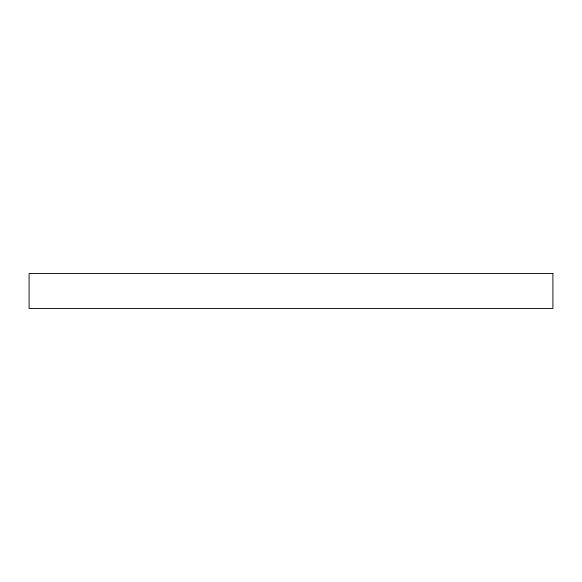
<?xml version="1.0" encoding="UTF-8"?>
<svg xmlns="http://www.w3.org/2000/svg" width="582" height="582" viewBox="0 0 582 582"><rect width="100%" height="100%" fill="white"/><g stroke="black" fill="none" stroke-linecap="round" stroke-linejoin="round"><path stroke-width="0.87" d="M552.9 273.54L29.1 273.54L29.1 308.46L552.9 308.46L552.9 273.54"/></g></svg>
